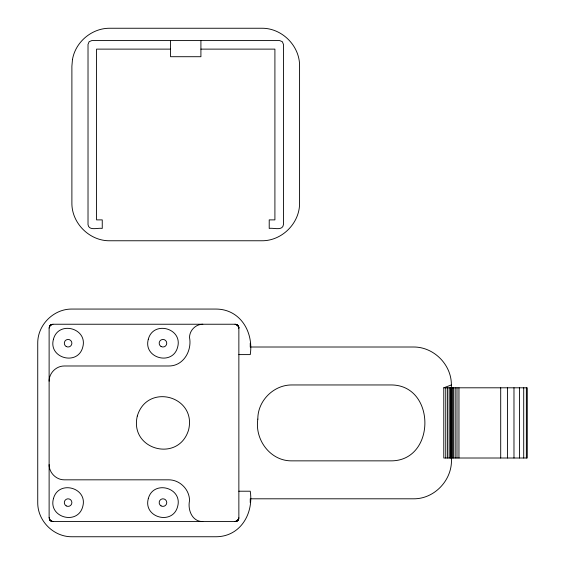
<?xml version="1.0" encoding="UTF-8"?>
<svg xmlns="http://www.w3.org/2000/svg" width="565" height="565" viewBox="0 0 565 565"><rect width="100%" height="100%" fill="white"/><g stroke="black" fill="none" stroke-linecap="round" stroke-linejoin="round"><path stroke-width="0.85" d="M49.12 517.773L49.12 328.039L50.229 325.348L52.919 324.239L235.068 324.239C237.06 324.268 238.882 326.019 238.861 328.039L238.861 517.773C238.84 519.8 237.095 521.58 235.068 521.573L52.919 521.573L50.229 520.464L49.12 517.773L49.932 520.068L51.02 521.064L52.919 521.573M238.861 354.601L250.246 354.601C253.713 332.199 240.436 309.21 216.091 309.062L71.889 309.062C53.619 308.857 37.53 324.946 37.735 343.216L37.735 502.596C37.53 520.866 53.619 536.955 71.889 536.75L216.091 536.75C240.436 536.602 253.713 513.613 250.246 491.211L238.861 491.211M443.779 387.802L443.779 458.01L527.265 458.01L527.265 387.802L443.779 387.802L451.364 384.956C451.605 364.665 433.715 346.776 413.418 347.009L250.246 347.009L250.246 343.216M445.743 458.01L445.743 387.802M447.572 458.01L447.572 387.802M449.147 458.01L449.147 387.802M450.347 458.01L450.347 387.802M451.11 458.01L451.11 387.802M451.626 458.01L451.626 387.802M452.381 458.01L452.381 387.802M453.589 458.01L453.589 387.802M455.164 458.01L455.164 387.802M456.993 458.01L456.993 387.802M458.957 458.01L458.957 387.802M500.703 458.01L500.703 387.802M507.575 458.01L507.575 387.802M513.981 458.01L513.981 387.802M519.482 458.01L519.482 387.802M523.706 458.01L523.706 387.802M526.361 458.01L526.361 387.802M49.12 381.163C49.07 373.041 56.175 365.929 64.297 365.986L168.66 365.986C183.314 366.233 192.107 350.872 189.529 337.524C189.487 330.412 195.702 324.197 202.807 324.239M49.12 328.039L49.628 326.139L50.624 325.052L52.919 324.239M237.357 520.761L236.043 521.439L238.049 520.068L238.734 518.755L237.357 520.761L235.068 521.573L237.357 520.761L238.352 519.673L238.861 517.773M238.352 519.673L238.734 518.755M238.049 520.068L238.543 519.221M49.438 326.598L50.229 325.348M49.628 326.139L51.02 324.748M50.624 325.052L51.938 324.374M235.068 521.573L236.961 521.064M170.552 49.12L96.559 49.12L96.559 219.884L102.251 219.884L102.251 228.422C98.183 227.497 88.86 231.262 88.02 224.63L88.02 44.381L89.129 41.69L91.812 40.581L279.654 40.581L282.338 41.69L283.446 44.381L283.446 224.63C282.606 231.262 273.283 227.497 269.215 228.422L269.215 219.884L274.908 219.884L274.908 49.12L200.914 49.12M202.807 521.573C192.1 521.714 187.552 509.8 189.529 500.703C189.6 489.523 179.832 479.756 168.66 479.826L64.297 479.826C56.175 479.883 49.07 472.771 49.12 464.649M235.068 324.239C237.046 324.381 238.811 325.998 238.861 328.039L238.049 325.744L236.043 324.374L238.352 326.139L238.861 328.039M50.229 520.464L51.471 521.255M236.961 324.748L237.357 325.052M51.02 521.064L49.628 519.673L49.932 520.068M238.049 325.744L238.734 327.057M451.364 384.956L451.364 387.802M451.364 458.01C453.038 479.254 434.831 499.128 413.418 498.803L250.246 498.803L250.246 502.596M200.914 40.581L200.914 56.712L170.552 56.712L170.552 40.581M257.831 419.11C254.568 439.704 270.402 461.28 291.985 460.856L390.648 460.856C436.293 461.4 436.293 384.412 390.648 384.956L291.985 384.956C273.714 384.751 257.626 400.839 257.831 419.11M72.468 59.608L71.889 66.197L71.889 202.807C71.543 223.097 89.545 241.107 109.836 240.761L261.63 240.761C281.921 241.107 299.923 223.097 299.577 202.807L299.577 66.197C299.923 45.906 281.921 27.904 261.63 28.25L109.836 28.25C91.925 28.073 75.399 41.937 72.468 59.608M53.435 339.283C48.138 358.267 77.843 366.233 82.758 347.15C88.048 328.166 58.35 320.2 53.435 339.283M53.435 498.669C48.138 517.653 77.843 525.612 82.758 506.53C88.048 487.546 58.35 479.579 53.435 498.669M137.302 416.031C129.201 449.924 178.695 463.194 188.625 429.781C196.726 395.888 147.239 382.625 137.302 416.031M148.298 339.283C143.009 358.267 172.713 366.233 177.629 347.15C182.919 328.166 153.221 320.2 148.298 339.283M148.298 498.669C143.009 517.653 172.713 525.612 177.629 506.53C182.919 487.546 153.221 479.579 148.298 498.669M161.067 346.5A3.793 3.793 0 0 0 166.76 343.216A3.793 3.793 0 0 0 161.067 339.932A3.793 3.793 0 0 0 161.067 346.5M66.197 505.887A3.793 3.793 0 0 0 71.889 502.596A3.793 3.793 0 0 0 66.197 499.312A3.793 3.793 0 0 0 66.197 505.887M66.197 346.5A3.793 3.793 0 0 0 71.889 343.216A3.793 3.793 0 0 0 66.197 339.932A3.793 3.793 0 0 0 66.197 346.5M161.067 505.887A3.793 3.793 0 0 0 166.76 502.596A3.793 3.793 0 0 0 161.067 499.312A3.793 3.793 0 0 0 161.067 505.887"/></g></svg>
